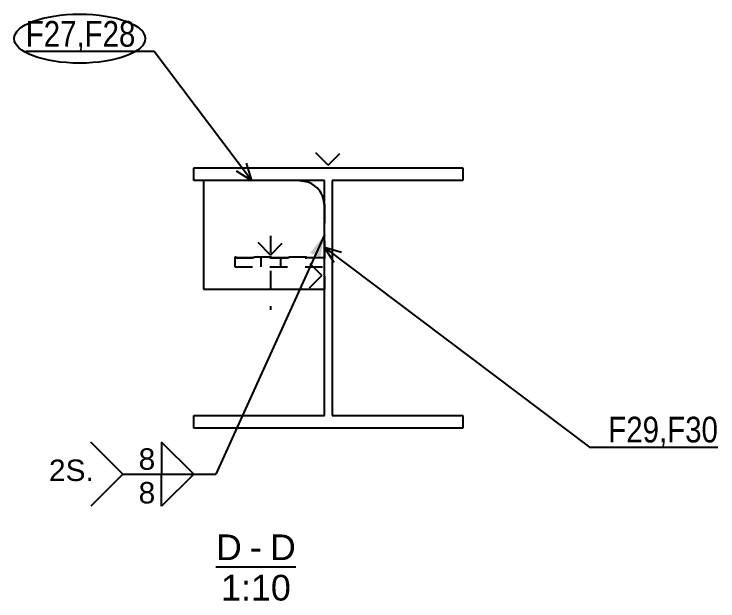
# Model space of a CAD drawing. Header units: millimetres. Extents: x -229 to 612, y -264 to 330.
# Drawn here: x 190.5 to 269, y -139.7 to -74.3 of the extents above; entities that cross this region are included whole.
import ezdxf

# ---------------------------------------------------------------- set-up
doc = ezdxf.new("R2010")
doc.units = ezdxf.units.MM
doc.linetypes.add('DXK_LINE_DOT2', pattern=[3.9198, 1.9599, -1.9599])
doc.layers.add('WELD_LABELS', color=5, linetype='Continuous')
doc.styles.add('Arial', font='arial.ttf', dxfattribs={"height": 0.2})
doc.styles.add('Arial Narrow', font='ARIALN.TTF', dxfattribs={"height": 0.2})

# ---------------------------------------------------------------- blocks, each defined once
blk = doc.blocks.new('Unknown-43779754-15 - 5020')
at = {"color": 6, "linetype": 'Continuous'}
blk.add_line((213.034, -135.897), (221.945, -135.897), dxfattribs=at)
at = {"color": 0, "linetype": 'Continuous'}
for points in [[(215.923, -135.147), (215.923, -132.147), (213.034, -132.147), (213.034, -135.147)], [(218.156, -135.147), (218.156, -132.147), (216.823, -132.147), (216.823, -135.147)], [(221.945, -135.147), (221.945, -132.147), (219.056, -132.147), (219.056, -135.147)], [(221.38, -139.647), (221.38, -136.647), (213.599, -136.647), (213.599, -139.647)]]:
    blk.add_wipeout(points, dxfattribs=at)
at = {"color": 6, "linetype": 'Continuous', "style": 'Arial'}
for s, height, p in [('D', 2.865, (213.034, -135.147)), ('D', 2.865, (219.056, -135.147)), ('-', 2.865, (216.823, -135.147)), ('1:10', 2.8652, (213.599, -139.647))]:
    blk.add_text(s, height=height, dxfattribs=at).set_placement(p)
blk = doc.blocks.new('Part-43779754-5030 - 5020')
at = {"color": 2, "linetype": 'Continuous'}
for p, q in [((225.563, -91.149), (224.163, -89.749)), ((225.563, -91.149), (226.863, -89.849)), ((210.563, -92.849), (210.563, -91.449)), ((210.563, -91.449), (240.563, -91.449)), ((240.563, -91.449), (240.563, -92.849)), ((225.138, -92.849), (210.563, -92.849)), ((225.138, -119.049), (225.138, -92.849)), ((240.563, -92.849), (225.988, -92.849)), ((225.988, -92.849), (225.988, -119.049)), ((224.838, -103.449), (223.538, -102.149)), ((224.838, -103.449), (223.538, -102.149)), ((224.838, -103.449), (223.438, -104.849)), ((224.838, -103.449), (223.438, -104.849)), ((210.563, -120.449), (210.563, -119.049)), ((210.563, -119.049), (225.138, -119.049)), ((225.988, -119.049), (240.563, -119.049)), ((240.563, -119.049), (240.563, -120.449)), ((240.563, -120.449), (210.563, -120.449))]:
    blk.add_line(p, q, dxfattribs=at)
blk = doc.blocks.new('Part-43779754-5022 - 5020')
at = {"color": 2, "linetype": 'Continuous'}
for q in [(217.738, -99.749), (220.438, -99.849)]:
    blk.add_line((219.138, -101.149), q, dxfattribs=at)
at = {"color": 7, "linetype": 'DXK_LINE_DOT2'}
for p, q in [((215.138, -101.449), (215.138, -102.449)), ((225.138, -101.449), (215.138, -101.449)), ((225.138, -102.449), (225.138, -101.449)), ((215.138, -102.449), (225.138, -102.449))]:
    blk.add_line(p, q, dxfattribs=at)
blk = doc.blocks.new('Part-43779754-5029 - 5020')
at = {"color": 2, "linetype": 'Continuous'}
for p, q in [((211.638, -92.849), (211.638, -104.949)), ((222.338, -92.849), (223.062, -92.945)), ((225.042, -94.924), (225.138, -95.649)), ((211.638, -104.949), (225.138, -104.949))]:
    blk.add_line(p, q, dxfattribs=at)
at = {"color": 7, "linetype": 'DXK_LINE_DOT2'}
for p, q in [((222.338, -92.849), (211.638, -92.849)), ((223.062, -92.945), (222.338, -92.849)), ((225.138, -95.649), (225.042, -94.924)), ((225.138, -95.649), (225.138, -104.949))]:
    blk.add_line(p, q, dxfattribs=at)
at = {"color": 2, "linetype": 'Continuous'}
blk.add_arc((222.338, -95.649), 2.8, 15, 75, dxfattribs=at)
at = {"color": 7, "linetype": 'DXK_LINE_DOT2'}
blk.add_arc((222.338, -95.649), 2.8, 15, 75, dxfattribs=at)
blk = doc.blocks.new('Surfacing-43779754-5039 - 5020')
at = {"color": 246, "linetype": 'DXK_LINE_DOT2'}
for p, q in [((215.138, -101.399), (215.138, -101.449)), ((223.138, -101.399), (215.138, -101.399)), ((215.138, -101.449), (223.138, -101.449)), ((223.138, -101.449), (223.138, -101.399))]:
    blk.add_line(p, q, dxfattribs=at)
blk = doc.blocks.new('Bolt-43779754-5031 - 5020')
at = {"color": 3, "linetype": 'DXK_LINE_DOT2'}
for p, q in [((219.138, -98.999), (219.138, -107.249)), ((219.138, -98.999), (219.138, -107.249)), ((218.038, -101.449), (218.038, -102.449)), ((218.038, -101.449), (218.038, -102.449)), ((220.238, -101.449), (220.238, -102.449)), ((220.238, -101.449), (220.238, -102.449))]:
    blk.add_line(p, q, dxfattribs=at)
blk = doc.blocks.new('WeldMark-43779754-5199 - 5020')
at = {"linetype": 'Continuous'}
blk.add_hatch(color=3, dxfattribs=at).paths.add_polyline_path([(223.535, -100.917), (225.138, -98.899), (224.673, -101.434)])
at = {"color": 3, "linetype": 'Continuous'}
for p, q in [((225.138, -98.899), (213.019, -125.576)), ((202.666, -125.576), (199.095, -122.004)), ((210.555, -125.576), (206.983, -122.004)), ((206.983, -122.004), (206.983, -125.576)), ((202.666, -125.576), (199.095, -129.147)), ((206.983, -125.576), (210.555, -125.576)), ((206.983, -125.576), (210.555, -125.576)), ((210.555, -125.576), (206.983, -129.147)), ((206.983, -129.147), (206.983, -125.576))]:
    blk.add_line(p, q, dxfattribs=at)
at = {"color": 0}
blk.add_wipeout([(206.469, -125.276), (206.469, -122.376), (204.216, -122.376), (204.216, -125.276)], dxfattribs=at)
at = {"color": 0, "linetype": 'Continuous'}
blk.add_wipeout([(206.469, -129.026), (206.469, -126.126), (204.216, -126.126), (204.216, -129.026)], dxfattribs=at)
at = {"color": 3, "linetype": 'Continuous'}
blk.add_line((202.666, -125.576), (213.019, -125.576), dxfattribs=at)
at = {"color": 3, "style": 'Arial'}
blk.add_text('8', height=2.388, dxfattribs=at).set_placement((204.416, -125.076))
at = {"color": 3, "linetype": 'Continuous', "style": 'Arial'}
blk.add_text('8', height=2.388, dxfattribs=at).set_placement((204.416, -128.826))
at = {"color": 0, "linetype": 'Continuous'}
blk.add_wipeout([(199.416, -126.326), (199.416, -123.826), (194.416, -123.826), (194.416, -126.326)], dxfattribs=at)
at = {"color": 3, "linetype": 'Continuous', "style": 'Arial'}
blk.add_text('2S.', height=2.3877, dxfattribs=at).set_placement((194.416, -126.326))

msp = doc.modelspace()

# ---------------------------------------------------------------- linework, layer by layer
at = {"layer": 'WELD_LABELS', "color": 5}
for p, q in [((206.155, -78.474), (191.829, -78.474)), ((216.988, -92.849), (206.155, -78.474)), ((216.405, -90.936), (216.988, -92.849)), ((215.309, -91.761), (216.988, -92.849)), ((254.687, -122.566), (269.013, -122.566))]:
    msp.add_line(p, q, dxfattribs=at)
at = {"layer": 'WELD_LABELS', "color": 1}
msp.add_ellipse((197.846, -77.041), major_axis=(7.317, 0), ratio=0.373462, dxfattribs=at)

# ---------------------------------------------------------------- block references
for name in ['Part-43779754-5030 - 5020', 'Part-43779754-5029 - 5020', 'Bolt-43779754-5031 - 5020', 'Part-43779754-5022 - 5020', 'Surfacing-43779754-5039 - 5020', 'Unknown-43779754-15 - 5020']:
    msp.add_blockref(name, (0, 0))

# ---------------------------------------------------------------- texts
at = {"layer": 'WELD_LABELS', "color": 5, "lineweight": 30, "char_height": 2.8652, "style": 'Arial Narrow'}
for s, insert, attachment_point in [('F27,F28', (191.829, -78.474), 7), ('F29,F30', (269.013, -122.566), 9)]:
    msp.add_mtext(s, dxfattribs=dict(at, insert=insert, attachment_point=attachment_point))

# ---------------------------------------------------------------- next in the draw order: block references
msp.add_blockref('WeldMark-43779754-5199 - 5020', (0, 0))

# ---------------------------------------------------------------- next in the draw order: linework, layer by layer
at = {"layer": 'WELD_LABELS', "color": 5}
for p, q in [((227.051, -100.882), (225.138, -100.299)), ((226.225, -101.977), (225.138, -100.299)), ((225.138, -100.299), (254.687, -122.566))]:
    msp.add_line(p, q, dxfattribs=at)

doc.saveas('drawing.dxf')
